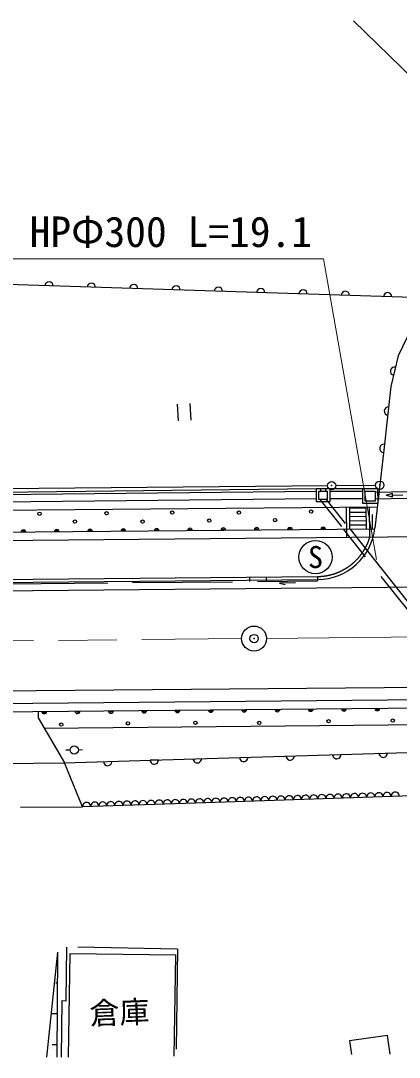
# Model space of a CAD drawing. Units: millimetres, scale not verified. Extents: x 40000 to 680000, y 20000 to 380000.
# Drawn here: x 357729 to 380465, y 265494 to 327668 of the extents above; entities that cross this region are included whole.
import ezdxf
from ezdxf.enums import TextEntityAlignment as Align

# ---------------------------------------------------------------- set-up
doc = ezdxf.new("R2010")
doc.units = ezdxf.units.MM
doc.header["$LTSCALE"] = 1000
doc.header["$PDMODE"] = 32
doc.header["$PDSIZE"] = 500
doc.linetypes.add('CHAIN', pattern=[18.5, 12, -1.5, 3.5, -1.5])
doc.linetypes.add('DASHED', pattern=[7.5, 6, -1.5])
for name, color, linetype, lineweight in [('M-BGD', 7, 'Continuous', 25), ('M-BGD-EXST', 7, 'Continuous', 25), ('M-BMK', 2, 'CHAIN', 13), ('M-BMK-HTXT', 7, 'Continuous', 13), ('M-BMK-ROW', 30, 'Continuous', 25), ('M-BMK-SRVR', 3, 'Continuous', 25), ('M-STR-HTXT', 7, 'Continuous', 13), ('M-STR-STRC', 7, 'Continuous', 25)]:
    doc.layers.add(name, color=color, linetype=linetype, lineweight=lineweight)
doc.layers.add('M-OTRS', color=6, linetype='Continuous')
doc.styles.add('ＭＳ ゴシック', font='')
doc.styles.get('ＭＳ ゴシック').set_extended_font_data('MS Gothic')

msp = doc.modelspace()

# ---------------------------------------------------------------- linework, layer by layer
at = {"layer": 'M-BGD', "linetype": 'DASHED'}
for p, q in [((392050, 313729), (377708, 327668)), ((379020, 299399), (382813, 299479)), ((379025, 298999), (382819, 299079)), ((375698, 298951), (376986, 297334)), ((376081, 298952), (377221, 297520)), ((387790, 283768), (377125, 297159)), ((377506, 297163), (388024, 283955)), ((334453, 293687), (375559, 294065)), ((360458, 268887), (360504, 272101)), ((367152, 271986), (360504, 272101)), ((367152, 271986), (367060, 265566)), ((360205, 268891), (360159, 265502)), ((360205, 268891), (360458, 268888))]:
    msp.add_line(p, q, dxfattribs=at)
at = {"layer": 'M-BGD'}
for p, q in [((382306, 311026), (318767, 313061)), ((379957, 305720), (379529, 301919)), ((379529, 301919), (379003, 297237)), ((356406, 299392), (375488, 299601)), ((356407, 299242), (375488, 299451)), ((375738, 299601), (375738, 299451)), ((376038, 299602), (376038, 299452)), ((376288, 299603), (378266, 299607)), ((376288, 299453), (378267, 299457)), ((379683, 299213), (380059, 299321)), ((379683, 299213), (380063, 299119)), ((380063, 299119), (380059, 299321)), ((380061, 299220), (380683, 299232)), ((356411, 298802), (375489, 299011)), ((356416, 298302), (379147, 298519)), ((376289, 299013), (378268, 299017)), ((377305, 296645), (377285, 298501)), ((377499, 297163), (377485, 298503)), ((378499, 297172), (378485, 298513)), ((378705, 296658), (378685, 298515)), ((378486, 298432), (377486, 298421)), ((378488, 298177), (377488, 298166)), ((378491, 297922), (377491, 297911)), ((378848, 297175), (378856, 298052)), ((437947, 297219), (334564, 296268)), ((378494, 297667), (377494, 297656)), ((378497, 297412), (377497, 297401)), ((378993, 297176), (334584, 296768)), ((334457, 293767), (375559, 294145)), ((334464, 293955), (375557, 294333)), ((371464, 294296), (371467, 294028)), ((372464, 294305), (372467, 294037)), ((375557, 294333), (375559, 294065)), ((257721, 285811), (426637, 287365)), ((257726, 285311), (426641, 286865)), ((358771, 286241), (358785, 285854)), ((358785, 285854), (360359, 283146)), ((359140, 285244), (382263, 285457)), ((360691, 283918), (360441, 283912)), ((361190, 283941), (361439, 283958)), ((356606, 283113), (360359, 283146)), ((361447, 280524), (360359, 283146)), ((366002, 283332), (365502, 283318)), ((357712, 280495), (361447, 280524)), ((359948, 271801), (359276, 265494)), ((359948, 271801), (359890, 265500)), ((360606, 265507), (360695, 271726)), ((360695, 271726), (367015, 271635)), ((367015, 271635), (366928, 265565)), ((359931, 269946), (359841, 269947)), ((359914, 268091), (359553, 268094)), ((359897, 266236), (359626, 266238))]:
    msp.add_line(p, q, dxfattribs=at)
for points in [[(385756, 314396), (383719, 312696), (382306, 311026), (381222, 309276), (380397, 307574), (379957, 305720)], [(374238, 293942), (373270, 293937), (373604, 293859)], [(360359, 283146), (365542, 283320), (382292, 283812)], [(382424, 281222), (368226, 280737), (361447, 280524)], [(379919, 265684), (379760, 266807), (377477, 266485), (377593, 265663)]]:
    msp.add_lwpolyline(points, dxfattribs=at)
for points in [[(375488, 299601), (376288, 299603), (376290, 298803), (375490, 298801)], [(375638, 299451), (376138, 299452), (376139, 298952), (375639, 298951)], [(378266, 299607), (379166, 299609), (379168, 298709), (378268, 298707)], [(378417, 299457), (379017, 299459), (379018, 298859), (378418, 298857)]]:
    msp.add_lwpolyline(points, close=True, dxfattribs=at)
for centre, radius in [((358857, 298095), 100), ((362885, 298122), 100), ((366833, 298162), 100), ((370834, 298162), 100), ((373008, 297718), 100), ((375169, 298229), 100), ((360986, 297625), 100), ((365052, 297625), 100), ((369056, 297687), 100), ((360166, 285451), 100), ((364164, 285518), 100), ((368219, 285558), 100), ((372059, 285545), 100), ((376221, 285652), 100), ((380075, 285692), 100), ((360941, 283925), 250)]:
    msp.add_circle(centre, radius, dxfattribs=at)
for centre, radius, start, end in [((359432, 311758), 250, 358.16547, 178.16547), ((361973, 311677), 250, 358.16547, 178.16547), ((364515, 311596), 250, 358.16547, 178.16547), ((367056, 311514), 250, 358.16547, 178.16547), ((369598, 311433), 250, 358.16547, 178.16547), ((372139, 311351), 250, 358.16547, 178.16547), ((374681, 311270), 250, 358.16547, 178.16547), ((377223, 311189), 250, 358.16547, 178.16547), ((379764, 311107), 250, 358.16547, 178.16547), ((380177, 306647), 250, 76.63372, 256.63372), ((379810, 304253), 250, 83.58168, 263.58168), ((379536, 302017), 250, 83.58168, 263.58168), ((365895, 297056), 150, 0.52697, 180.52697), ((367895, 297074), 150, 0.52697, 180.52697), ((369895, 297093), 150, 0.52697, 180.52697), ((371894, 297111), 150, 0.52697, 180.52697), ((373894, 297130), 150, 0.52697, 180.52697), ((373894, 297130), 75, 0.52697, 180.52697), ((375527, 297645), 3500, 270.52696, 353.58168), ((375894, 297148), 150, 0.52697, 180.52697), ((375894, 297148), 75, 0.52697, 180.52697), ((357895, 296982), 150, 0.52697, 180.52697), ((357895, 296982), 75, 0.52697, 180.52697), ((359895, 297001), 150, 0.52697, 180.52697), ((359895, 297001), 75, 0.52697, 180.52697), ((361895, 297019), 150, 0.52697, 180.52697), ((361895, 297019), 75, 0.52697, 180.52697), ((363895, 297038), 150, 0.52697, 180.52697), ((363895, 297038), 75, 0.52697, 180.52697), ((365895, 297056), 75, 0.52697, 180.52697), ((367895, 297074), 75, 0.52697, 180.52697), ((369895, 297093), 75, 0.52697, 180.52697), ((371894, 297111), 75, 0.52697, 180.52697), ((359145, 286244), 150, 180.52696, 0.52696), ((359145, 286244), 75, 180.52696, 0.52696), ((361145, 286262), 150, 180.52696, 0.52696), ((361145, 286262), 75, 180.52696, 0.52696), ((363145, 286281), 150, 180.52696, 0.52696), ((363145, 286281), 75, 180.52696, 0.52696), ((365145, 286299), 150, 180.52696, 0.52696), ((365145, 286299), 75, 180.52696, 0.52696), ((367145, 286318), 150, 180.52696, 0.52696), ((367145, 286318), 75, 180.52696, 0.52696), ((369145, 286336), 150, 180.52696, 0.52696), ((369145, 286336), 75, 180.52696, 0.52696), ((371145, 286354), 150, 180.52696, 0.52696), ((371145, 286354), 75, 180.52696, 0.52696), ((373145, 286373), 150, 180.52696, 0.52696), ((373145, 286373), 75, 180.52696, 0.52696), ((375145, 286391), 150, 180.52696, 0.52696), ((375145, 286391), 75, 180.52696, 0.52696), ((377145, 286410), 150, 180.52696, 0.52696), ((377145, 286410), 75, 180.52696, 0.52696), ((379145, 286428), 150, 180.52696, 0.52696), ((379145, 286428), 75, 180.52696, 0.52696), ((373917, 283566), 250, 181.68191, 1.68191), ((376708, 283648), 250, 181.68191, 1.68191), ((379500, 283730), 250, 181.68191, 1.68191), ((362951, 283233), 250, 181.92254, 1.92254), ((365752, 283325), 250, 181.68191, 1.68191), ((368334, 283402), 250, 181.68191, 1.68191), ((371125, 283484), 250, 181.68191, 1.68191), ((369449, 280784), 245, 0.78671, 183.13054), ((369939, 280800), 245, 0.78671, 183.13054), ((370429, 280817), 245, 0.78671, 183.13054), ((370918, 280834), 245, 0.78671, 183.13054), ((371408, 280851), 245, 0.78671, 183.13054), ((371897, 280867), 245, 0.78671, 183.13054), ((372387, 280884), 245, 0.78671, 183.13054), ((372877, 280901), 245, 0.78671, 183.13054), ((373366, 280917), 245, 0.78671, 183.13054), ((373856, 280934), 245, 0.78671, 183.13054), ((374345, 280951), 245, 0.78671, 183.13054), ((374835, 280968), 245, 0.78671, 183.13054), ((375324, 280984), 245, 0.78671, 183.13054), ((375814, 281001), 245, 0.78671, 183.13054), ((376304, 281018), 245, 0.78671, 183.13054), ((376793, 281035), 245, 0.78671, 183.13054), ((377283, 281051), 245, 0.78671, 183.13054), ((377772, 281068), 245, 0.78671, 183.13054), ((378262, 281085), 245, 0.78671, 183.13054), ((378752, 281102), 245, 0.78671, 183.13054), ((379241, 281118), 245, 0.78671, 183.13054), ((379731, 281135), 245, 0.78671, 183.13054), ((380220, 281152), 245, 0.78671, 183.13054), ((361689, 280540), 242, 359.97985, 183.60849), ((362173, 280555), 242, 359.97985, 183.60849), ((362657, 280570), 242, 359.97985, 183.60849), ((363142, 280585), 242, 359.97985, 183.60849), ((363626, 280600), 242, 359.97985, 183.60849), ((364110, 280615), 242, 359.97985, 183.60849), ((364594, 280631), 242, 359.97985, 183.60849), ((365078, 280646), 242, 359.97985, 183.6085), ((365562, 280661), 242, 359.97985, 183.60849), ((366047, 280676), 242, 359.97985, 183.60849), ((366531, 280691), 242, 359.97985, 183.6085), ((367015, 280706), 242, 359.97985, 183.60849), ((367499, 280722), 242, 359.97985, 183.60849), ((367983, 280737), 242, 359.97985, 183.60849), ((368470, 280750), 245, 0.78671, 183.13054), ((368960, 280767), 245, 0.78671, 183.13054)]:
    msp.add_arc(centre, radius, start, end, dxfattribs=at)
at = {"layer": 'M-BGD', "linetype": 'DASHED'}
msp.add_arc((375527, 297645), 3312, 270.52696, 342.94346, dxfattribs=at)
at = {"layer": 'M-BGD-EXST'}
for p, q in [((367134, 304659), (367187, 303660)), ((367883, 304699), (367936, 303700))]:
    msp.add_line(p, q, dxfattribs=at)
msp.add_circle((375432, 295498), 1000, dxfattribs=at)
at = {"layer": 'M-BMK'}
for p, q in [((372494, 290617), (438000, 291219)), ((272499, 289697), (370994, 290603))]:
    msp.add_line(p, q, dxfattribs=at)
at = {"layer": 'M-BMK-ROW'}
for p, q in [((356654, 299611), (376153, 299781)), ((356654, 299611), (376153, 299781)), ((376653, 299785), (379042, 299806)), ((376653, 299785), (379042, 299806))]:
    msp.add_line(p, q, dxfattribs=at)
for centre in [(376403, 299783), (376403, 299783), (379292, 299809), (379292, 299809)]:
    msp.add_circle(centre, 250, dxfattribs=at)
for p in [(376403, 299783), (376403, 299783), (379292, 299809), (379292, 299809)]:
    msp.add_point(p, dxfattribs=at)
at = {"layer": 'M-BMK-SRVR'}
msp.add_circle((371744, 290610), 750, dxfattribs=at)
at = {"layer": 'M-OTRS'}
msp.add_point((371744, 290610), dxfattribs=at)
at = {"layer": 'M-STR-HTXT'}
for p, q in [((375922, 313386), (356740, 313386)), ((379104, 295342), (375922, 313386))]:
    msp.add_line(p, q, dxfattribs=at)
at = {"layer": 'M-STR-STRC'}
for p, q in [((258035, 292564), (437972, 294219)), ((257714, 286561), (438027, 288220))]:
    msp.add_line(p, q, dxfattribs=at)

# ---------------------------------------------------------------- texts
at = {"layer": 'M-BGD-EXST', "style": 'ＭＳ ゴシック'}
msp.add_text('S', height=1320, dxfattribs=at).set_placement((375432, 295498), align=Align.MIDDLE_CENTER)
at = {"layer": 'M-BMK-HTXT', "style": 'ＭＳ ゴシック'}
msp.add_text('倉庫', height=1320, rotation=2.026, dxfattribs=at).set_placement((361899, 267062), align=Align.BOTTOM_LEFT)
at = {"layer": 'M-STR-HTXT', "style": 'ＭＳ ゴシック'}
msp.add_text('HPΦ300 L=19.1', height=1833, dxfattribs=at).set_placement((375226, 313544), align=Align.BOTTOM_RIGHT)

doc.saveas('drawing.dxf')
